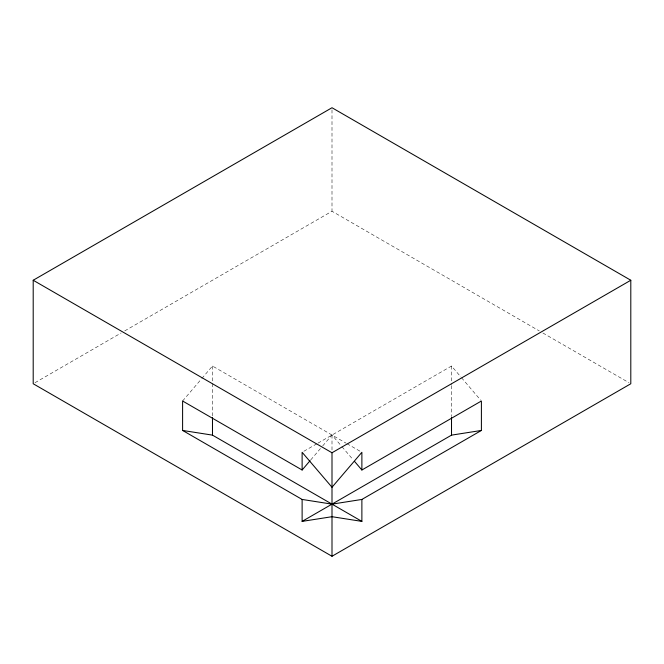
<?xml version="1.0" encoding="UTF-8"?>
<svg xmlns="http://www.w3.org/2000/svg" width="664" height="664" viewBox="0 0 664 664"><rect width="100%" height="100%" fill="white"/><g stroke="black" fill="none" stroke-linecap="round" stroke-linejoin="round"><path stroke-width="0.5" stroke-dasharray="3.32 2.49" d="M182.6 401.006L201.192 379.244M201.856 378.463L212.48 366.03L346.06 443.154M310.752 459.903L322.04 446.689M322.704 445.909L332 435.028L341.296 445.909M34.993 382.721L121.138 332.988M124.724 330.913L332 211.243L539.276 330.913M303.88 451.271L317.06 443.66M317.94 443.154L451.52 366.03L460.816 376.911M542.861 332.988L629.007 382.721M346.94 443.66L360.12 451.271M461.48 377.683L480.736 400.226M341.96 446.689L353.248 459.903M451.52 366.03L451.52 384.597M451.52 385.626L451.52 416.569M332 109.809L332 211.243M332 435.028L332 450.507M212.48 366.03L212.48 382.53M212.48 383.56L212.48 416.569"/><path stroke-width="1" d="M354.576 461.455L361.88 470.004L481.4 401.006L481.4 430.446L361.88 499.444L332 504.142L302.12 499.444L182.6 430.446L182.6 401.006L302.12 470.004L310.088 460.683M33.2 280.249L332 107.734L630.8 280.249L630.8 383.75L332 556.266L33.2 383.75L33.2 280.249L332 452.757L630.8 280.249M302.12 499.444L302.12 521.389L451.52 435.136L481.4 430.446M302.12 521.389L332 516.7L361.88 521.389L361.88 499.444M182.6 430.446L212.48 435.136L361.88 521.389M451.52 417.598L451.52 435.136M361.88 470.004L361.88 452.284L332 487.26L302.12 452.284L302.12 470.004M332 452.757L332 556.266M212.48 417.598L212.48 435.136"/></g></svg>
